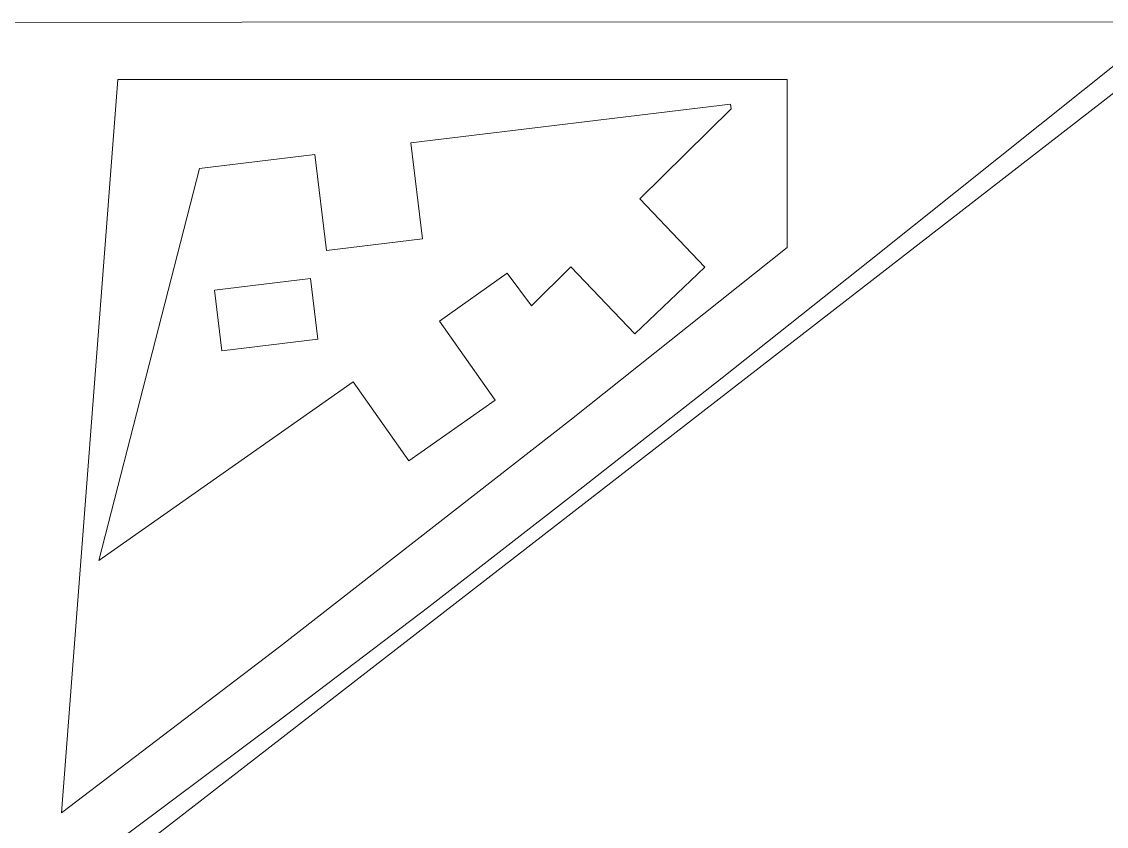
# Model space of a CAD drawing. Header units: centimetres. Extents: x -55 to 59, y -21 to 8.
# Drawn here: x 14.132 to 17.498, y -7.205 to -4.707 of the extents above; entities that cross this region are included whole.
import ezdxf

# ---------------------------------------------------------------- set-up
doc = ezdxf.new("R2010")
doc.units = ezdxf.units.CM
doc.header["$MEASUREMENT"] = 0
doc.layers.add('Camada 1', color=7, linetype='Continuous')

msp = doc.modelspace()

# ---------------------------------------------------------------- linework, layer by layer
at = {"layer": 'Camada 1', "color": 3, "lineweight": 9}
for points, knots in [([(9.23183, -7.85483), (9.23183, -7.85483), (13.74085, -7.85831), (13.74085, -7.85831), (13.74085, -7.85831), (13.74085, -7.85831), (17.8057, -4.70721), (17.8057, -4.70721), (17.8057, -4.70721), (17.8057, -4.70721), (8.83148, -4.71093), (8.83148, -4.71093), (8.83148, -4.71093), (8.83148, -4.71093), (9.23183, -7.85483), (9.23183, -7.85483)], [0, 0, 0, 0, 0.2, 0.2, 0.2, 0.2, 0.4, 0.4, 0.4, 0.4, 0.6, 0.6, 0.6, 0.6, 1, 1, 1, 1]), ([(15.83819, -5.94146), (15.83819, -5.94146), (14.93131, -6.64835), (14.93131, -6.64835), (14.93131, -6.64835), (14.93131, -6.64835), (14.25504, -7.16326), (14.25504, -7.16326), (14.25504, -7.16326), (14.25504, -7.16326), (14.42963, -4.88644), (14.42963, -4.88644), (14.42963, -4.88644), (14.42963, -4.88644), (16.50692, -4.88692), (16.50692, -4.88692), (16.50692, -4.88692), (16.50692, -4.88692), (16.50692, -5.40785), (16.50692, -5.40785), (16.50692, -5.40785), (16.50692, -5.40785), (15.83819, -5.94146), (15.83819, -5.94146)], [0, 0, 0, 0, 0.1428571, 0.1428571, 0.1428571, 0.1428571, 0.2857143, 0.2857143, 0.2857143, 0.2857143, 0.4285714, 0.4285714, 0.4285714, 0.4285714, 0.5714286, 0.5714286, 0.5714286, 0.5714286, 0.7142857, 0.7142857, 0.7142857, 0.7142857, 1, 1, 1, 1])]:
    msp.add_open_spline(points, degree=3, knots=knots, dxfattribs=at)
at = {"layer": 'Camada 1', "color": 1, "lineweight": 9}
msp.add_open_spline([(17.69174, -4.70727), (17.69174, -4.70727), (16.76242, -5.44997), (16.76242, -5.44997), (16.76242, -5.44997), (16.76242, -5.44997), (16.30551, -5.8126), (16.30551, -5.8126), (16.30551, -5.8126), (16.30551, -5.8126), (15.85048, -6.17021), (15.85048, -6.17021), (15.85048, -6.17021), (15.85048, -6.17021), (15.39488, -6.52341), (15.39488, -6.52341), (15.39488, -6.52341), (15.39488, -6.52341), (14.93624, -6.87281), (14.93624, -6.87281), (14.93624, -6.87281), (14.93624, -6.87281), (14.47211, -7.21901), (14.47211, -7.21901), (14.47211, -7.21901), (14.47211, -7.21901), (14.23722, -7.3911), (14.23722, -7.3911), (14.23722, -7.3911), (14.23722, -7.3911), (14.00003, -7.56262), (14.00003, -7.56262), (14.00003, -7.56262), (14.00003, -7.56262), (13.98093, -7.57044), (13.98093, -7.57044), (13.98093, -7.57044), (13.98093, -7.57044), (13.94592, -7.57889), (13.94592, -7.57889), (13.94592, -7.57889), (13.94592, -7.57889), (13.83686, -7.59705), (13.83686, -7.59705), (13.83686, -7.59705), (13.83686, -7.59705), (13.6903, -7.61598), (13.6903, -7.61598), (13.6903, -7.61598), (13.6903, -7.61598), (13.5237, -7.63454), (13.5237, -7.63454), (13.5237, -7.63454), (13.5237, -7.63454), (13.20018, -7.6661), (13.20018, -7.6661), (13.20018, -7.6661), (13.20018, -7.6661), (13.00591, -7.68272), (13.00591, -7.68272), (13.00591, -7.68272), (13.00591, -7.68272), (12.80115, -7.69691), (12.80115, -7.69691), (12.80115, -7.69691), (12.80115, -7.69691), (12.59626, -7.70922), (12.59626, -7.70922), (12.59626, -7.70922), (12.59626, -7.70922), (12.18617, -7.72861), (12.18617, -7.72861), (12.18617, -7.72861), (12.18617, -7.72861), (11.77575, -7.74164), (11.77575, -7.74164), (11.77575, -7.74164), (11.77575, -7.74164), (11.36511, -7.74909), (11.36511, -7.74909), (11.36511, -7.74909), (11.36511, -7.74909), (10.95438, -7.75172), (10.95438, -7.75172), (10.95438, -7.75172), (10.95438, -7.75172), (10.54367, -7.75031), (10.54367, -7.75031), (10.54367, -7.75031), (10.54367, -7.75031), (10.13308, -7.74562), (10.13308, -7.74562), (10.13308, -7.74562), (10.13308, -7.74562), (9.72275, -7.73842), (9.72275, -7.73842), (9.72275, -7.73842), (9.72275, -7.73842), (9.69229, -7.73589), (9.69229, -7.73589), (9.69229, -7.73589), (9.69229, -7.73589), (9.66338, -7.72958), (9.66338, -7.72958), (9.66338, -7.72958), (9.66338, -7.72958), (9.63632, -7.71957), (9.63632, -7.71957), (9.63632, -7.71957), (9.63632, -7.71957), (9.61138, -7.70591), (9.61138, -7.70591), (9.61138, -7.70591), (9.61138, -7.70591), (9.58884, -7.68867), (9.58884, -7.68867), (9.58884, -7.68867), (9.58884, -7.68867), (9.56896, -7.66791), (9.56896, -7.66791), (9.56896, -7.66791), (9.56896, -7.66791), (9.55204, -7.64369), (9.55204, -7.64369), (9.55204, -7.64369), (9.55204, -7.64369), (9.53834, -7.61608), (9.53834, -7.61608), (9.53834, -7.61608), (9.53834, -7.61608), (9.53282, -7.59176), (9.53282, -7.59176), (9.53282, -7.59176), (9.53282, -7.59176), (9.5244, -7.54044), (9.5244, -7.54044), (9.5244, -7.54044), (9.5244, -7.54044), (9.50055, -7.3718), (9.50055, -7.3718), (9.50055, -7.3718), (9.50055, -7.3718), (9.43685, -6.87569), (9.43685, -6.87569), (9.43685, -6.87569), (9.43685, -6.87569), (9.37471, -6.36801), (9.37471, -6.36801), (9.37471, -6.36801), (9.37471, -6.36801), (9.34159, -6.08903), (9.34159, -6.08903), (9.34159, -6.08903), (9.34159, -6.08903), (9.20104, -4.70997), (9.20104, -4.70997)], degree=3, knots=[0, 0, 0, 0, 0.025, 0.025, 0.025, 0.025, 0.05, 0.05, 0.05, 0.05, 0.075, 0.075, 0.075, 0.075, 0.1, 0.1, 0.1, 0.1, 0.125, 0.125, 0.125, 0.125, 0.15, 0.15, 0.15, 0.15, 0.175, 0.175, 0.175, 0.175, 0.2, 0.2, 0.2, 0.2, 0.225, 0.225, 0.225, 0.225, 0.25, 0.25, 0.25, 0.25, 0.275, 0.275, 0.275, 0.275, 0.3, 0.3, 0.3, 0.3, 0.325, 0.325, 0.325, 0.325, 0.35, 0.35, 0.35, 0.35, 0.375, 0.375, 0.375, 0.375, 0.4, 0.4, 0.4, 0.4, 0.425, 0.425, 0.425, 0.425, 0.45, 0.45, 0.45, 0.45, 0.475, 0.475, 0.475, 0.475, 0.5, 0.5, 0.5, 0.5, 0.525, 0.525, 0.525, 0.525, 0.55, 0.55, 0.55, 0.55, 0.575, 0.575, 0.575, 0.575, 0.6, 0.6, 0.6, 0.6, 0.625, 0.625, 0.625, 0.625, 0.65, 0.65, 0.65, 0.65, 0.675, 0.675, 0.675, 0.675, 0.7, 0.7, 0.7, 0.7, 0.725, 0.725, 0.725, 0.725, 0.75, 0.75, 0.75, 0.75, 0.775, 0.775, 0.775, 0.775, 0.8, 0.8, 0.8, 0.8, 0.825, 0.825, 0.825, 0.825, 0.85, 0.85, 0.85, 0.85, 0.875, 0.875, 0.875, 0.875, 0.9, 0.9, 0.9, 0.9, 0.925, 0.925, 0.925, 0.925, 0.95, 0.95, 0.95, 0.95, 1, 1, 1, 1], dxfattribs=at)
at = {"layer": 'Camada 1', "color": 2, "lineweight": 9}
for points, knots in [([(16.05006, -5.25732), (16.05006, -5.25732), (16.33319, -4.97801), (16.33319, -4.97801), (16.33319, -4.97801), (16.33319, -4.97801), (16.33144, -4.96355), (16.33144, -4.96355), (16.33144, -4.96355), (16.33144, -4.96355), (15.33973, -5.08356), (15.33973, -5.08356), (15.33973, -5.08356), (15.33973, -5.08356), (15.37581, -5.38168), (15.37581, -5.38168), (15.37581, -5.38168), (15.37581, -5.38168), (15.07773, -5.41774), (15.07773, -5.41774), (15.07773, -5.41774), (15.07773, -5.41774), (15.04165, -5.11963), (15.04165, -5.11963), (15.04165, -5.11963), (15.04165, -5.11963), (14.68376, -5.16293), (14.68376, -5.16293), (14.68376, -5.16293), (14.68376, -5.16293), (14.37044, -6.38015), (14.37044, -6.38015), (14.37044, -6.38015), (14.37044, -6.38015), (15.16006, -5.82522), (15.16006, -5.82522), (15.16006, -5.82522), (15.16006, -5.82522), (15.3327, -6.07087), (15.3327, -6.07087), (15.3327, -6.07087), (15.3327, -6.07087), (15.60129, -5.88211), (15.60129, -5.88211), (15.60129, -5.88211), (15.60129, -5.88211), (15.42863, -5.63644), (15.42863, -5.63644), (15.42863, -5.63644), (15.42863, -5.63644), (15.63845, -5.48744), (15.63845, -5.48744), (15.63845, -5.48744), (15.63845, -5.48744), (15.71326, -5.58964), (15.71326, -5.58964), (15.71326, -5.58964), (15.71326, -5.58964), (15.83626, -5.46824), (15.83626, -5.46824), (15.83626, -5.46824), (15.83626, -5.46824), (16.0343, -5.67653), (16.0343, -5.67653), (16.0343, -5.67653), (16.0343, -5.67653), (16.2519, -5.46963), (16.2519, -5.46963), (16.2519, -5.46963), (16.2519, -5.46963), (16.05006, -5.25732), (16.05006, -5.25732)], [0, 0, 0, 0, 0.0526316, 0.0526316, 0.0526316, 0.0526316, 0.1052632, 0.1052632, 0.1052632, 0.1052632, 0.1578947, 0.1578947, 0.1578947, 0.1578947, 0.2105263, 0.2105263, 0.2105263, 0.2105263, 0.2631579, 0.2631579, 0.2631579, 0.2631579, 0.3157895, 0.3157895, 0.3157895, 0.3157895, 0.3684211, 0.3684211, 0.3684211, 0.3684211, 0.4210526, 0.4210526, 0.4210526, 0.4210526, 0.4736842, 0.4736842, 0.4736842, 0.4736842, 0.5263158, 0.5263158, 0.5263158, 0.5263158, 0.5789474, 0.5789474, 0.5789474, 0.5789474, 0.6315789, 0.6315789, 0.6315789, 0.6315789, 0.6842105, 0.6842105, 0.6842105, 0.6842105, 0.7368421, 0.7368421, 0.7368421, 0.7368421, 0.7894737, 0.7894737, 0.7894737, 0.7894737, 0.8421053, 0.8421053, 0.8421053, 0.8421053, 0.8947368, 0.8947368, 0.8947368, 0.8947368, 1, 1, 1, 1]), ([(14.75228, -5.72919), (14.75228, -5.72919), (14.72945, -5.54044), (14.72945, -5.54044), (14.72945, -5.54044), (14.72945, -5.54044), (15.02753, -5.50437), (15.02753, -5.50437), (15.02753, -5.50437), (15.02753, -5.50437), (15.05038, -5.69312), (15.05038, -5.69312), (15.05038, -5.69312), (15.05038, -5.69312), (14.75228, -5.72919), (14.75228, -5.72919)], [0, 0, 0, 0, 0.2, 0.2, 0.2, 0.2, 0.4, 0.4, 0.4, 0.4, 0.6, 0.6, 0.6, 0.6, 1, 1, 1, 1])]:
    msp.add_open_spline(points, degree=3, knots=knots, dxfattribs=at)

doc.saveas('drawing.dxf')
